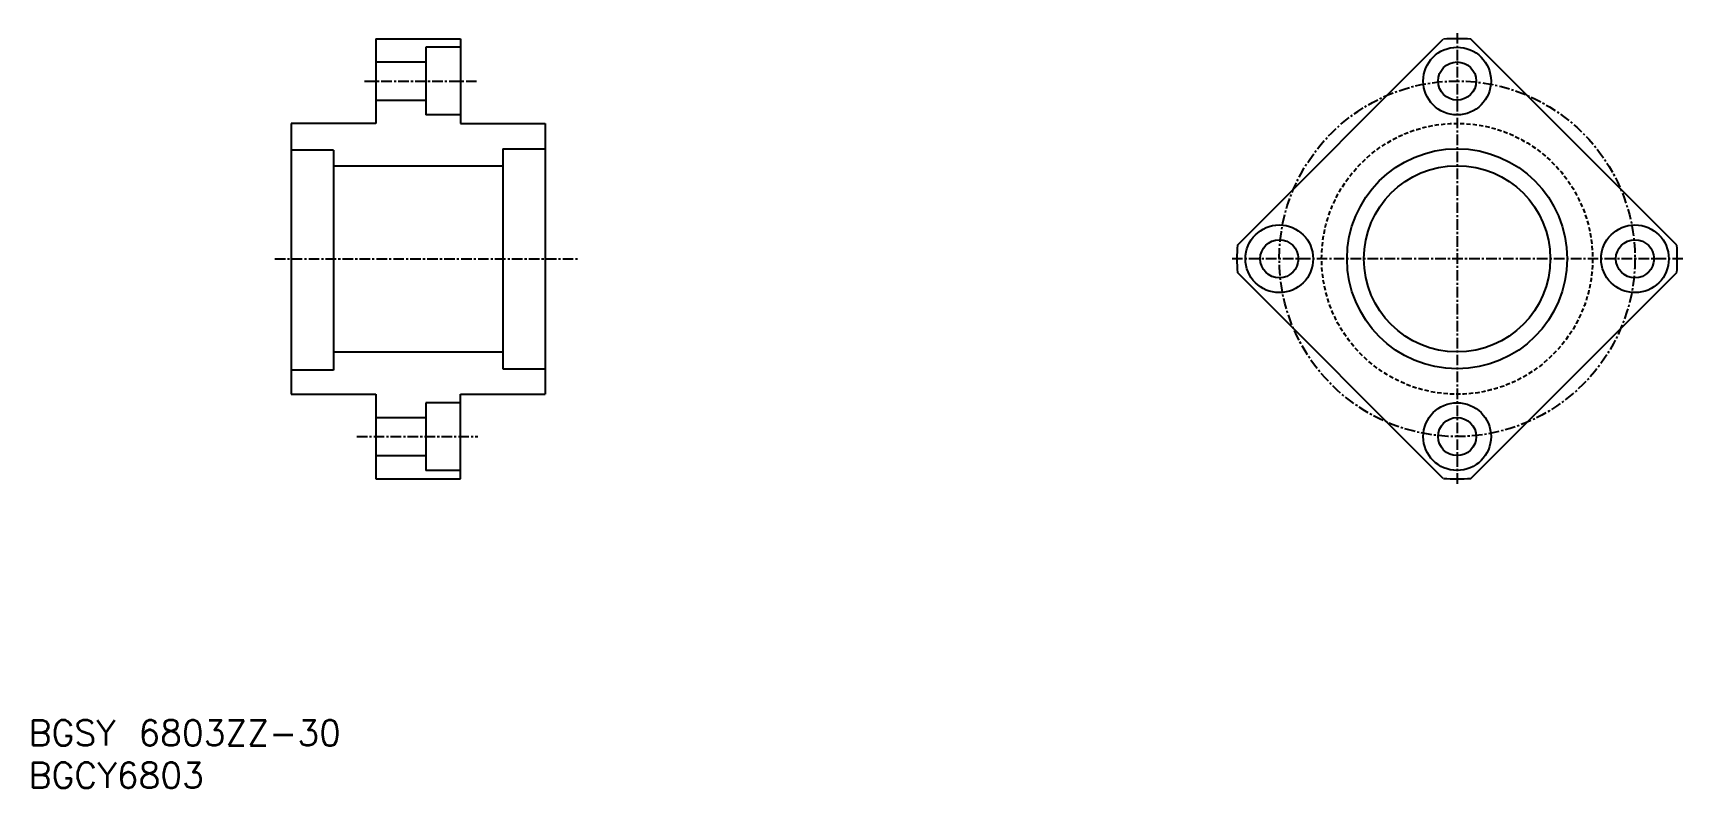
# Model space of a CAD drawing. Extents: x 45 to 240, y 37 to 126.
import ezdxf
from ezdxf.enums import TextEntityAlignment as Align

# ---------------------------------------------------------------- set-up
doc = ezdxf.new("R2010")
doc.units = 0
doc.linetypes.add('CENTER', pattern=[2, 1.25, -0.25, 0.25, -0.25])
doc.linetypes.add('DASHED', pattern=[0.75, 0.5, -0.25])
doc.layers.get('0').update_dxf_attribs({"linetype": 'CONTINUOUS'})
doc.layers.add('CENTER', color=1, linetype='CENTER')
doc.styles.get("Standard").update_dxf_attribs({"font": 'txt.shx', "bigfont": 'extfont.shx'})

msp = doc.modelspace()

# ---------------------------------------------------------------- linework, layer by layer
at = {"color": 7, "linetype": 'CONTINUOUS'}
for p, q in [((85.78, 125.81), (85.78, 115.81)), ((85.78, 125.81), (95.78, 125.81)), ((95.78, 124.81), (91.68, 124.81)), ((91.68, 124.81), (91.68, 116.81)), ((95.78, 125.81), (95.78, 115.81)), ((187.52, 101.44), (211.84, 125.76)), ((239.42, 101.44), (215.1, 125.76)), ((85.78, 123.06), (91.68, 123.06)), ((85.78, 118.56), (91.68, 118.56)), ((75.78, 115.81), (75.78, 83.81)), ((85.78, 115.81), (75.78, 115.81)), ((95.78, 116.81), (91.68, 116.81)), ((95.78, 115.81), (105.78, 115.81)), ((105.78, 115.81), (105.78, 83.81)), ((80.78, 112.66), (75.78, 112.66)), ((80.78, 112.66), (80.78, 86.66)), ((100.78, 112.81), (100.78, 86.81)), ((100.78, 112.81), (105.78, 112.81)), ((80.78, 110.81), (100.78, 110.81)), ((211.84, 73.86), (187.52, 98.18)), ((215.1, 73.86), (239.42, 98.18)), ((80.78, 88.81), (100.78, 88.81)), ((80.78, 86.66), (75.78, 86.66)), ((100.78, 86.81), (105.78, 86.81)), ((75.78, 83.81), (85.78, 83.81)), ((85.78, 83.81), (85.78, 73.81)), ((95.78, 73.81), (95.78, 83.81)), ((95.78, 83.81), (105.78, 83.81)), ((95.78, 82.81), (91.68, 82.81)), ((91.68, 82.81), (91.68, 74.81)), ((85.78, 81.06), (91.68, 81.06)), ((85.78, 76.56), (91.68, 76.56)), ((95.78, 74.81), (91.68, 74.81)), ((85.78, 73.81), (95.78, 73.81))]:
    msp.add_line(p, q, dxfattribs=at)
for centre, radius in [((213.47, 120.81), 4), ((213.47, 120.81), 2.25), ((213.47, 99.81), 13), ((213.47, 99.81), 11), ((192.47, 99.81), 4), ((234.47, 99.81), 4), ((192.47, 99.81), 2.25), ((234.47, 99.81), 2.25), ((213.47, 78.81), 4), ((213.47, 78.81), 2.25)]:
    msp.add_circle(centre, radius, dxfattribs=at)
at = {"color": 3, "linetype": 'DASHED'}
msp.add_circle((213.47, 99.81), 16, dxfattribs=at)
at = {"color": 7, "linetype": 'CONTINUOUS'}
for start, end in [(86.4096, 93.5904), (176.4096, 183.5904), (356.4096, 3.5904), (266.4096, 273.5904)]:
    msp.add_arc((213.47, 99.81), 26, start, end, dxfattribs=at)
at = {"layer": 'CENTER', "color": 1, "linetype": 'CENTER'}
for p, q in [((213.47, 126.48), (213.47, 73.14)), ((84.43, 120.81), (97.82, 120.81)), ((73.85, 99.81), (109.67, 99.81)), ((240.14, 99.81), (186.8, 99.81)), ((83.53, 78.81), (97.82, 78.81))]:
    msp.add_line(p, q, dxfattribs=at)
msp.add_circle((213.47, 99.81), 21, dxfattribs=at)

# ---------------------------------------------------------------- texts
at = {"color": 7, "linetype": 'CONTINUOUS'}
for s, p in [('BGSY 6803ZZ-30', (44.78, 43.8)), ('BGCY6803', (44.78, 38.8))]:
    msp.add_text(s, height=3, dxfattribs=at).set_placement(p, align=Align.MIDDLE_LEFT)

doc.saveas('drawing.dxf')
